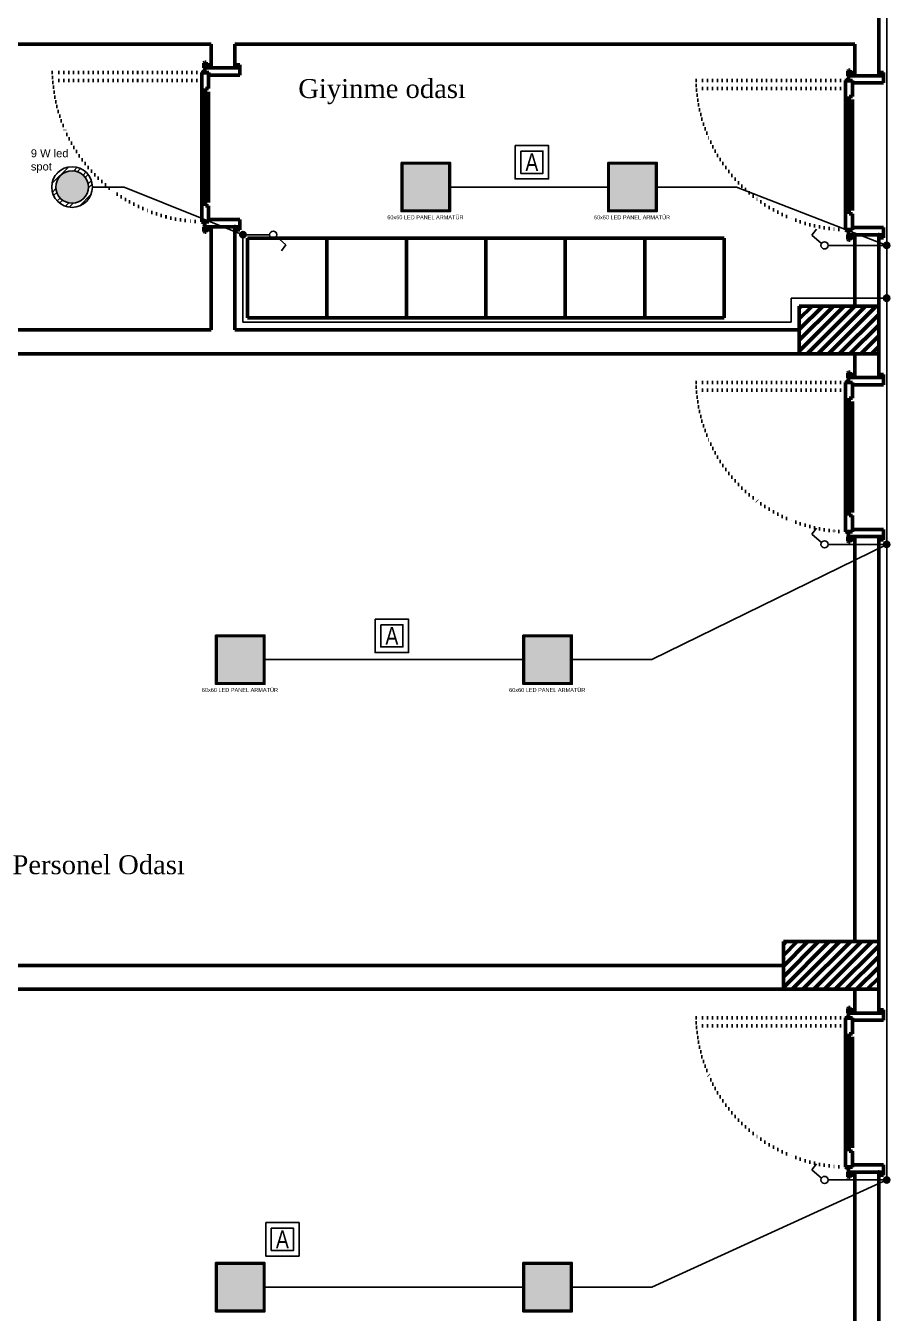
# Model space of a CAD drawing. Header units: millimetres. Extents: x 2046 to 14753, y 2361 to 29276.
# Drawn here: x 6715 to 7260, y 24167 to 24977 of the extents above; entities that cross this region are included whole.
import ezdxf
from ezdxf.enums import TextEntityAlignment as Align

# ---------------------------------------------------------------- set-up
doc = ezdxf.new("R2010")
doc.units = ezdxf.units.MM
doc.linetypes.add('ACAD_ISO07W100', pattern=[3, 0, -3])
doc.layers.add('A.O. DUVAR', color=7, linetype='Continuous', lineweight=50)
doc.layers.add('MYSEMBOL', color=3, linetype='Continuous', lineweight=25)
doc.layers.add('aydınlatma', color=3, linetype='Continuous')
doc.layers.add('MYYAZI', color=3, linetype='Continuous')
doc.styles.add('A.O. MALZEME', font='times.ttf', dxfattribs={"height": 10})
doc.styles.add('MY01', font='ARIALN.TTF', dxfattribs={"height": 10})
doc.styles.get("Standard").update_dxf_attribs({"font": 'arial.ttf'})

# ---------------------------------------------------------------- blocks, each defined once
blk = doc.blocks.new('*U16')
at = {"layer": 'aydınlatma'}
for p, q in [((1.9, 17), (9.8, 26.3)), ((9.8, 26.3), (15.7, 21.9)), ((0, 10.5), (0, 0))]:
    blk.add_line(p, q, dxfattribs=at)
blk.add_circle((0, 14), 3.5, dxfattribs=at)
blk = doc.blocks.new('buat aydınlatma')
at = {"layer": 'aydınlatma'}
h = blk.add_hatch(color=256, dxfattribs=at)
h.set_gradient(color1=(0, 255, 0), color2=(255, 255, 0), tint=1)
edge = h.paths.add_edge_path()
edge.add_arc((0, 0), 2, 0, 360)
blk.add_circle((0, 0), 2, dxfattribs=at)
blk = doc.blocks.new('*U17')
at = {"layer": 'aydınlatma'}
for p, q in [((1.9, 17), (9.8, 26.3)), ((9.8, 26.3), (15.7, 21.9)), ((0, 10.5), (0, 0))]:
    blk.add_line(p, q, dxfattribs=at)
blk.add_circle((0, 14), 3.5, dxfattribs=at)
blk = doc.blocks.new('*U18')
at = {"layer": 'aydınlatma'}
for p, q in [((1.9, 17), (9.8, 26.3)), ((9.8, 26.3), (15.7, 21.9)), ((0, 10.5), (0, 0))]:
    blk.add_line(p, q, dxfattribs=at)
blk.add_circle((0, 14), 3.5, dxfattribs=at)
blk = doc.blocks.new('*U19')
at = {"layer": 'aydınlatma'}
for p, q in [((1.9, 17), (9.8, 26.3)), ((9.8, 26.3), (15.7, 21.9)), ((0, 10.5), (0, 0))]:
    blk.add_line(p, q, dxfattribs=at)
blk.add_circle((0, 14), 3.5, dxfattribs=at)
blk = doc.blocks.new('KİT3050')
at = {"layer": 'MYSEMBOL', "color": 4}
blk.add_lwpolyline([(-10.5, 10.5), (10.5, 10.5), (10.5, -10.5), (-10.5, -10.5), (-10.5, 10.5)], dxfattribs=at)
blk.add_lwpolyline([(-7, 7), (7, 7), (7, -7), (-7, -7)], close=True, dxfattribs=at)
at = {"layer": 'MYYAZI', "color": 1, "style": 'MY01', "width": 0.95}
blk.add_text('A', height=11.2, dxfattribs=at).set_placement((0, 0, -98439.4), align=Align.MIDDLE_CENTER)

msp = doc.modelspace()

# ---------------------------------------------------------------- hatches: boundary and pattern name
h = msp.add_hatch()
h.set_pattern_fill('ANSI32', color=256, scale=0.64, style=0)
h.set_pattern_definition([(45, (4496.658, 23241.519), (-4.310523, 4.310523), []), (45, (4499.532, 23241.519), (-4.310523, 4.310523), [])])
h.paths.add_polyline_path([(6730.852, 24875.858, 1), (6756.452, 24875.858, 1)])
h.paths.add_polyline_path([(6753.892, 24875.858, -1), (6733.412, 24875.858, -1)], flags=16)
h = msp.add_hatch(color=256)
h.set_gradient(color1=(206, 204, 230), color2=(152, 152, 204), tint=1)
h.paths.add_polyline_path([(6753.892, 24875.858, 1), (6733.412, 24875.858, 1)])
at = {"layer": 'aydınlatma'}
h = msp.add_hatch(color=256, dxfattribs=at)
h.set_gradient(color1=(255, 255, 255))
h.paths.add_polyline_path([(6951.652, 24861.358), (6980.652, 24861.358), (6980.652, 24890.358), (6951.652, 24890.358)])
h = msp.add_hatch(color=256, dxfattribs=at)
h.set_gradient(color1=(255, 255, 255))
h.paths.add_polyline_path([(7081.652, 24861.358), (7110.652, 24861.358), (7110.652, 24890.358), (7081.652, 24890.358)])
h = msp.add_hatch(color=256, dxfattribs=at)
h.set_gradient(color1=(255, 255, 255))
h.paths.add_polyline_path([(6834.986, 24563.858), (6863.986, 24563.858), (6863.986, 24592.858), (6834.986, 24592.858)])
h = msp.add_hatch(color=256, dxfattribs=at)
h.set_gradient(color1=(255, 255, 255))
h.paths.add_polyline_path([(7028.319, 24563.858), (7057.319, 24563.858), (7057.319, 24592.858), (7028.319, 24592.858)])
h = msp.add_hatch(color=256, dxfattribs=at)
h.set_gradient(color1=(255, 255, 255))
h.paths.add_polyline_path([(6834.986, 24168.858), (6863.986, 24168.858), (6863.986, 24197.858), (6834.986, 24197.858)])
h = msp.add_hatch(color=256, dxfattribs=at)
h.set_gradient(color1=(255, 255, 255))
h.paths.add_polyline_path([(7028.319, 24168.858), (7057.319, 24168.858), (7057.319, 24197.858), (7028.319, 24197.858)])

# ---------------------------------------------------------------- linework, layer by layer
for radius in [12.8, 10.24]:
    msp.add_circle((6743.652, 24875.858), radius)
at = {"layer": 'A.O. DUVAR'}
for p, q in [((7251.152, 25000.858), (7251.152, 24945.858)), ((6831.152, 24965.858), (6656.152, 24965.858)), ((6831.152, 24950.858), (6831.152, 24965.858)), ((7236.152, 24965.858), (6846.152, 24965.858)), ((6846.152, 24965.858), (6846.152, 24950.858)), ((7236.152, 24945.858), (7236.152, 24965.858)), ((6827.152, 24954.336), (6826.652, 24953.836)), ((6826.652, 24953.836), (6826.652, 24950.836)), ((6828.102, 24954.336), (6827.152, 24954.336)), ((6828.102, 24950.336), (6828.102, 24954.336)), ((6828.152, 24950.858), (6828.152, 24952.858)), ((6828.152, 24952.858), (6831.152, 24952.858)), ((6831.152, 24952.858), (6831.152, 24950.858)), ((6849.152, 24952.858), (6846.152, 24952.858)), ((6846.152, 24952.858), (6846.152, 24950.858)), ((6849.152, 24950.858), (6849.152, 24952.858)), ((6825.225, 24947.911), (6826.091, 24948.411)), ((6825.225, 24853.858), (6825.225, 24947.911)), ((6826.091, 24948.411), (6826.591, 24948.411)), ((6826.591, 24948.411), (6826.591, 24947.786)), ((6829.591, 24947.786), (6826.591, 24947.786)), ((6826.652, 24950.836), (6827.152, 24950.336)), ((6826.652, 24949.411), (6827.152, 24949.911)), ((6826.652, 24947.858), (6826.652, 24949.411)), ((6829.652, 24947.858), (6826.652, 24947.858)), ((6827.152, 24950.336), (6828.102, 24950.336)), ((6827.152, 24949.911), (6828.152, 24949.911)), ((6828.152, 24949.911), (6828.152, 24950.858)), ((6828.152, 24950.858), (6831.152, 24950.858)), ((6829.591, 24947.786), (6829.591, 24944.858)), ((6829.591, 24944.858), (6829.591, 24937.858)), ((6829.652, 24946.358), (6829.652, 24947.858)), ((6849.152, 24946.358), (6829.652, 24946.358)), ((6831.152, 24950.858), (6846.152, 24950.858)), ((6846.152, 24950.858), (6831.152, 24950.858)), ((6846.152, 24950.858), (6849.152, 24950.858)), ((6849.152, 24950.858), (6849.152, 24946.358)), ((7232.152, 24949.336), (7231.652, 24948.836)), ((7231.652, 24948.836), (7231.652, 24945.836)), ((7231.652, 24945.836), (7232.152, 24945.336)), ((7231.652, 24944.411), (7232.152, 24944.911)), ((7231.652, 24942.858), (7231.652, 24944.411)), ((7233.102, 24949.336), (7232.152, 24949.336)), ((7232.152, 24945.336), (7233.102, 24945.336)), ((7232.152, 24944.911), (7233.152, 24944.911)), ((7233.102, 24945.336), (7233.102, 24949.336)), ((7233.152, 24945.858), (7233.152, 24947.858)), ((7233.152, 24947.858), (7236.152, 24947.858)), ((7233.152, 24944.911), (7233.152, 24945.858)), ((7233.152, 24945.858), (7236.152, 24945.858)), ((7236.152, 24947.858), (7236.152, 24945.858)), ((7236.152, 24945.858), (7251.152, 24945.858)), ((7251.152, 24945.858), (7236.152, 24945.858)), ((7254.152, 24947.858), (7251.152, 24947.858)), ((7251.152, 24947.858), (7251.152, 24945.858)), ((7251.152, 24945.858), (7254.152, 24945.858)), ((7254.152, 24945.858), (7254.152, 24947.858)), ((7254.152, 24945.858), (7254.152, 24941.358)), ((6827.591, 24937.858), (6827.591, 24864.043)), ((6829.586, 24937.858), (6827.591, 24937.858)), ((6829.591, 24935.858), (6829.591, 24866.043)), ((7230.225, 24942.911), (7231.091, 24943.411)), ((7230.225, 24848.858), (7230.225, 24942.911)), ((7231.091, 24943.411), (7231.591, 24943.411)), ((7231.591, 24943.411), (7231.591, 24942.786)), ((7234.591, 24942.786), (7231.591, 24942.786)), ((7234.652, 24942.858), (7231.652, 24942.858)), ((7234.591, 24942.786), (7234.591, 24939.858)), ((7234.591, 24939.858), (7234.591, 24932.858)), ((7234.652, 24941.358), (7234.652, 24942.858)), ((7254.152, 24941.358), (7234.652, 24941.358)), ((7232.591, 24932.858), (7232.591, 24859.043)), ((7234.586, 24932.858), (7232.591, 24932.858)), ((7234.591, 24930.858), (7234.591, 24861.043)), ((6829.591, 24864.043), (6827.591, 24864.043)), ((6829.591, 24864.043), (6829.591, 24854.043)), ((6849.152, 24855.358), (6829.652, 24855.358)), ((6829.652, 24855.358), (6829.652, 24853.858)), ((6849.152, 24850.858), (6849.152, 24855.358)), ((7234.591, 24859.043), (7232.591, 24859.043)), ((7234.591, 24859.043), (7234.591, 24849.043)), ((6826.091, 24853.358), (6825.225, 24853.858)), ((6826.591, 24853.358), (6826.091, 24853.358)), ((6826.591, 24853.358), (6826.591, 24854.043)), ((6826.591, 24854.043), (6829.591, 24854.043)), ((6829.652, 24853.858), (6826.652, 24853.858)), ((6826.652, 24853.858), (6826.652, 24852.381)), ((6826.652, 24852.381), (6827.152, 24851.881)), ((6826.652, 24850.881), (6827.152, 24851.381)), ((6826.652, 24847.881), (6826.652, 24850.881)), ((6827.152, 24847.381), (6826.652, 24847.881)), ((6827.152, 24851.881), (6828.152, 24851.881)), ((6827.152, 24851.381), (6828.102, 24851.381)), ((6828.102, 24847.381), (6827.152, 24847.381)), ((6828.102, 24851.381), (6828.102, 24847.381)), ((6828.152, 24851.881), (6828.152, 24850.858)), ((6828.152, 24850.858), (6831.152, 24850.858)), ((6828.152, 24850.858), (6828.152, 24848.858)), ((6828.152, 24848.858), (6831.152, 24848.858)), ((6831.152, 24850.858), (6846.152, 24850.858)), ((6831.152, 24848.858), (6831.152, 24850.858)), ((6831.152, 24785.858), (6831.152, 24850.858)), ((6831.152, 24850.858), (6846.152, 24850.858)), ((6846.152, 24848.858), (6846.152, 24850.858)), ((6846.152, 24850.858), (6849.152, 24850.858)), ((6846.152, 24850.858), (6846.152, 24785.858)), ((6846.152, 24785.858), (6846.152, 24848.858)), ((6849.152, 24848.858), (6846.152, 24848.858)), ((6849.152, 24850.858), (6849.152, 24848.858)), ((7231.091, 24848.358), (7230.225, 24848.858)), ((7231.591, 24848.358), (7231.091, 24848.358)), ((7231.591, 24848.358), (7231.591, 24849.043)), ((7231.591, 24849.043), (7234.591, 24849.043)), ((7234.652, 24848.858), (7231.652, 24848.858)), ((7231.652, 24848.858), (7231.652, 24847.381)), ((7231.652, 24847.381), (7232.152, 24846.881)), ((7232.152, 24846.881), (7233.152, 24846.881)), ((7233.152, 24846.881), (7233.152, 24845.858)), ((7254.152, 24850.358), (7234.652, 24850.358)), ((7234.652, 24850.358), (7234.652, 24848.858)), ((7254.152, 24845.858), (7254.152, 24850.358)), ((7231.652, 24845.881), (7232.152, 24846.381)), ((7231.652, 24842.881), (7231.652, 24845.881)), ((7232.152, 24842.381), (7231.652, 24842.881)), ((7232.152, 24846.381), (7233.102, 24846.381)), ((7233.102, 24842.381), (7232.152, 24842.381)), ((7233.102, 24846.381), (7233.102, 24842.381)), ((7233.152, 24845.858), (7236.152, 24845.858)), ((7233.152, 24845.858), (7233.152, 24843.858)), ((7233.152, 24843.858), (7236.152, 24843.858)), ((7236.152, 24845.858), (7251.152, 24845.858)), ((7236.152, 24843.858), (7236.152, 24845.858)), ((7236.152, 24845.858), (7251.152, 24845.858)), ((7236.152, 24800.858), (7236.152, 24845.858)), ((7236.152, 24843.858), (7236.152, 24800.858)), ((7251.152, 24843.858), (7251.152, 24845.858)), ((7251.152, 24845.858), (7254.152, 24845.858)), ((7251.152, 24845.858), (7251.152, 24800.858)), ((7251.152, 24757.858), (7251.152, 24843.858)), ((7254.152, 24843.858), (7251.152, 24843.858)), ((7254.152, 24845.858), (7254.152, 24843.858)), ((7236.152, 24800.858), (7201.152, 24800.858)), ((7201.152, 24800.858), (7201.152, 24785.858)), ((7201.152, 24770.858), (7201.152, 24800.858)), ((7201.152, 24800.858), (7251.152, 24800.858)), ((7251.152, 24800.858), (7236.152, 24800.858)), ((7251.152, 24800.858), (7251.152, 24770.858)), ((6671.152, 24785.858), (6831.152, 24785.858)), ((7201.152, 24785.858), (6846.152, 24785.858)), ((6846.152, 24785.858), (7201.152, 24785.858)), ((7201.152, 24785.858), (7201.152, 24770.858)), ((7201.152, 24770.858), (6671.152, 24770.858)), ((7251.152, 24770.858), (7201.152, 24770.858)), ((7236.152, 24770.858), (7251.152, 24770.858)), ((7236.152, 24755.858), (7236.152, 24770.858)), ((7251.152, 24770.858), (7251.152, 24755.858)), ((7232.152, 24759.336), (7231.652, 24758.836)), ((7231.652, 24758.836), (7231.652, 24755.836)), ((7233.102, 24759.336), (7232.152, 24759.336)), ((7233.102, 24755.336), (7233.102, 24759.336)), ((7233.152, 24755.858), (7233.152, 24757.858)), ((7233.152, 24757.858), (7236.152, 24757.858)), ((7236.152, 24757.858), (7236.152, 24755.858)), ((7254.152, 24757.858), (7251.152, 24757.858)), ((7251.152, 24757.858), (7251.152, 24755.858)), ((7254.152, 24755.858), (7254.152, 24757.858)), ((7230.225, 24752.911), (7231.091, 24753.411)), ((7230.225, 24658.858), (7230.225, 24752.911)), ((7231.091, 24753.411), (7231.591, 24753.411)), ((7231.591, 24753.411), (7231.591, 24752.786)), ((7234.591, 24752.786), (7231.591, 24752.786)), ((7231.652, 24755.836), (7232.152, 24755.336)), ((7231.652, 24754.411), (7232.152, 24754.911)), ((7231.652, 24752.858), (7231.652, 24754.411)), ((7234.652, 24752.858), (7231.652, 24752.858)), ((7232.152, 24755.336), (7233.102, 24755.336)), ((7232.152, 24754.911), (7233.152, 24754.911)), ((7233.152, 24754.911), (7233.152, 24755.858)), ((7233.152, 24755.858), (7236.152, 24755.858)), ((7234.591, 24752.786), (7234.591, 24749.858)), ((7234.591, 24749.858), (7234.591, 24742.858)), ((7234.652, 24751.358), (7234.652, 24752.858)), ((7254.152, 24751.358), (7234.652, 24751.358)), ((7236.152, 24755.858), (7251.152, 24755.858)), ((7251.152, 24755.858), (7236.152, 24755.858)), ((7251.152, 24755.858), (7254.152, 24755.858)), ((7254.152, 24755.858), (7254.152, 24751.358)), ((7232.591, 24742.858), (7232.591, 24669.043)), ((7234.586, 24742.858), (7232.591, 24742.858)), ((7234.591, 24740.858), (7234.591, 24671.043)), ((7234.591, 24669.043), (7232.591, 24669.043)), ((7234.591, 24669.043), (7234.591, 24659.043)), ((7254.152, 24660.358), (7234.652, 24660.358)), ((7234.652, 24660.358), (7234.652, 24658.858)), ((7254.152, 24655.858), (7254.152, 24660.358)), ((7231.091, 24658.358), (7230.225, 24658.858)), ((7231.591, 24658.358), (7231.091, 24658.358)), ((7231.591, 24658.358), (7231.591, 24659.043)), ((7231.591, 24659.043), (7234.591, 24659.043)), ((7234.652, 24658.858), (7231.652, 24658.858)), ((7231.652, 24658.858), (7231.652, 24657.381)), ((7231.652, 24657.381), (7232.152, 24656.881)), ((7231.652, 24655.881), (7232.152, 24656.381)), ((7231.652, 24652.881), (7231.652, 24655.881)), ((7232.152, 24652.381), (7231.652, 24652.881)), ((7232.152, 24656.881), (7233.152, 24656.881)), ((7232.152, 24656.381), (7233.102, 24656.381)), ((7233.102, 24652.381), (7232.152, 24652.381)), ((7233.102, 24656.381), (7233.102, 24652.381)), ((7233.152, 24656.881), (7233.152, 24655.858)), ((7233.152, 24655.858), (7236.152, 24655.858)), ((7233.152, 24655.858), (7233.152, 24653.858)), ((7233.152, 24653.858), (7236.152, 24653.858)), ((7236.152, 24655.858), (7251.152, 24655.858)), ((7236.152, 24653.858), (7236.152, 24655.858)), ((7251.152, 24655.858), (7236.152, 24655.858)), ((7236.152, 24655.858), (7236.152, 24400.858)), ((7251.152, 24653.858), (7251.152, 24655.858)), ((7251.152, 24655.858), (7254.152, 24655.858)), ((7251.152, 24400.858), (7251.152, 24655.858)), ((7254.152, 24653.858), (7251.152, 24653.858)), ((7254.152, 24655.858), (7254.152, 24653.858)), ((7191.152, 24400.858), (7251.152, 24400.858)), ((7191.152, 24370.858), (7191.152, 24400.858)), ((7191.152, 24400.858), (7251.152, 24400.858)), ((7191.152, 24370.858), (7191.152, 24400.858)), ((7236.152, 24400.858), (7251.152, 24400.858)), ((7251.152, 24400.858), (7251.152, 24370.858)), ((7251.152, 24400.858), (7251.152, 24370.858)), ((6691.152, 24385.858), (7191.152, 24385.858)), ((7191.152, 24385.858), (7191.152, 24370.858)), ((7191.152, 24370.858), (6691.152, 24370.858)), ((7251.152, 24370.858), (7191.152, 24370.858)), ((7251.152, 24370.858), (7191.152, 24370.858)), ((7236.152, 24370.858), (7251.152, 24370.858)), ((7236.152, 24355.858), (7236.152, 24370.858)), ((7251.152, 24370.858), (7251.152, 24355.858)), ((7230.225, 24352.911), (7231.091, 24353.411)), ((7230.225, 24258.858), (7230.225, 24352.911)), ((7231.091, 24353.411), (7231.591, 24353.411)), ((7231.591, 24353.411), (7231.591, 24352.786)), ((7234.591, 24352.786), (7231.591, 24352.786)), ((7232.152, 24359.336), (7231.652, 24358.836)), ((7231.652, 24358.836), (7231.652, 24355.836)), ((7231.652, 24355.836), (7232.152, 24355.336)), ((7231.652, 24354.411), (7232.152, 24354.911)), ((7231.652, 24352.858), (7231.652, 24354.411)), ((7234.652, 24352.858), (7231.652, 24352.858)), ((7233.102, 24359.336), (7232.152, 24359.336)), ((7232.152, 24355.336), (7233.102, 24355.336)), ((7232.152, 24354.911), (7233.152, 24354.911)), ((7233.102, 24355.336), (7233.102, 24359.336)), ((7233.152, 24355.858), (7233.152, 24357.858)), ((7233.152, 24357.858), (7236.152, 24357.858)), ((7233.152, 24354.911), (7233.152, 24355.858)), ((7233.152, 24355.858), (7236.152, 24355.858)), ((7234.591, 24352.786), (7234.591, 24349.858)), ((7234.652, 24351.358), (7234.652, 24352.858)), ((7236.152, 24357.858), (7236.152, 24355.858)), ((7236.152, 24355.858), (7251.152, 24355.858)), ((7251.152, 24355.858), (7236.152, 24355.858)), ((7254.152, 24357.858), (7251.152, 24357.858)), ((7251.152, 24357.858), (7251.152, 24355.858)), ((7251.152, 24355.858), (7254.152, 24355.858)), ((7254.152, 24355.858), (7254.152, 24357.858)), ((7254.152, 24355.858), (7254.152, 24351.358)), ((7234.591, 24349.858), (7234.591, 24342.858)), ((7254.152, 24351.358), (7234.652, 24351.358)), ((7232.591, 24342.858), (7232.591, 24269.043)), ((7234.586, 24342.858), (7232.591, 24342.858)), ((7234.591, 24340.858), (7234.591, 24271.043)), ((7234.591, 24269.043), (7232.591, 24269.043)), ((7234.591, 24269.043), (7234.591, 24259.043)), ((7231.091, 24258.358), (7230.225, 24258.858)), ((7231.591, 24258.358), (7231.091, 24258.358)), ((7231.591, 24258.358), (7231.591, 24259.043)), ((7231.591, 24259.043), (7234.591, 24259.043)), ((7234.652, 24258.858), (7231.652, 24258.858)), ((7231.652, 24258.858), (7231.652, 24257.381)), ((7231.652, 24257.381), (7232.152, 24256.881)), ((7231.652, 24255.881), (7232.152, 24256.381)), ((7231.652, 24252.881), (7231.652, 24255.881)), ((7232.152, 24256.881), (7233.152, 24256.881)), ((7232.152, 24256.381), (7233.102, 24256.381)), ((7233.102, 24256.381), (7233.102, 24252.381)), ((7233.152, 24256.881), (7233.152, 24255.858)), ((7233.152, 24255.858), (7236.152, 24255.858)), ((7233.152, 24255.858), (7233.152, 24253.858)), ((7254.152, 24260.358), (7234.652, 24260.358)), ((7234.652, 24260.358), (7234.652, 24258.858)), ((7236.152, 24255.858), (7251.152, 24255.858)), ((7236.152, 24253.858), (7236.152, 24255.858)), ((7236.152, 23995.858), (7236.152, 24255.858)), ((7236.152, 24255.858), (7251.152, 24255.858)), ((7251.152, 24253.858), (7251.152, 24255.858)), ((7251.152, 24255.858), (7254.152, 24255.858)), ((7251.152, 24255.858), (7251.152, 23995.858)), ((7254.152, 24255.858), (7254.152, 24260.358)), ((7254.152, 24255.858), (7254.152, 24253.858)), ((7232.152, 24252.381), (7231.652, 24252.881)), ((7233.102, 24252.381), (7232.152, 24252.381)), ((7233.152, 24253.858), (7236.152, 24253.858)), ((7254.152, 24253.858), (7251.152, 24253.858))]:
    msp.add_line(p, q, dxfattribs=at)
at = {"layer": 'A.O. DUVAR', "linetype": 'ACAD_ISO07W100'}
for p, q in [((6825.225, 24947.911), (6731.225, 24947.911)), ((6825.225, 24942.911), (6731.225, 24942.911)), ((7230.225, 24942.911), (7136.225, 24942.911)), ((7230.225, 24937.911), (7136.225, 24937.911)), ((7230.225, 24752.911), (7136.225, 24752.911)), ((7230.225, 24747.911), (7136.225, 24747.911)), ((7230.225, 24352.911), (7136.225, 24352.911)), ((7230.225, 24347.911), (7136.225, 24347.911))]:
    msp.add_line(p, q, dxfattribs=at)
at = {"layer": 'A.O. DUVAR', "linetype": 'Continuous'}
for p, q in [((6853.969, 24793.555), (6853.969, 24843.555)), ((6853.969, 24843.555), (7153.969, 24843.555)), ((6903.969, 24843.555), (6903.969, 24793.555)), ((6953.969, 24843.555), (6953.969, 24793.555)), ((7003.969, 24843.555), (7003.969, 24793.555)), ((7053.969, 24843.555), (7053.969, 24793.555)), ((7103.969, 24843.555), (7103.969, 24793.555)), ((7153.969, 24843.555), (7153.969, 24793.555)), ((7153.969, 24793.555), (6853.969, 24793.555))]:
    msp.add_line(p, q, dxfattribs=at)
at = {"layer": 'A.O. DUVAR', "linetype": 'Continuous', "ltscale": 10}
for p, q in [((7201.152, 24799.561), (7202.45, 24800.858)), ((7201.152, 24792.825), (7209.185, 24800.858)), ((7201.152, 24786.09), (7215.92, 24800.858)), ((7201.152, 24779.355), (7222.656, 24800.858)), ((7201.152, 24772.62), (7229.391, 24800.858)), ((7206.126, 24770.858), (7236.126, 24800.858)), ((7212.861, 24770.858), (7242.861, 24800.858)), ((7219.596, 24770.858), (7249.596, 24800.858)), ((7202.68, 24797.721), (7202.68, 24797.721)), ((7202.68, 24790.986), (7202.68, 24790.986)), ((7206.048, 24794.354), (7206.048, 24794.354)), ((7209.416, 24797.721), (7209.416, 24797.721)), ((7209.416, 24790.986), (7209.416, 24790.986)), ((7212.783, 24794.354), (7212.783, 24794.354)), ((7216.151, 24797.721), (7216.151, 24797.721)), ((7216.151, 24790.986), (7216.151, 24790.986)), ((7219.518, 24794.354), (7219.518, 24794.354)), ((7222.886, 24797.721), (7222.886, 24797.721)), ((7222.886, 24790.986), (7222.886, 24790.986)), ((7226.254, 24794.354), (7226.254, 24794.354)), ((7226.332, 24770.858), (7251.152, 24795.679)), ((7229.621, 24797.721), (7229.621, 24797.721)), ((7229.621, 24790.986), (7229.621, 24790.986)), ((7232.989, 24794.354), (7232.989, 24794.354)), ((7236.356, 24797.721), (7236.356, 24797.721)), ((7236.356, 24790.986), (7236.356, 24790.986)), ((7239.724, 24794.354), (7239.724, 24794.354)), ((7243.092, 24797.721), (7243.092, 24797.721)), ((7243.092, 24790.986), (7243.092, 24790.986)), ((7246.459, 24794.354), (7246.459, 24794.354)), ((7249.827, 24797.721), (7249.827, 24797.721)), ((7249.827, 24790.986), (7249.827, 24790.986)), ((7202.68, 24784.251), (7202.68, 24784.251)), ((7206.048, 24787.618), (7206.048, 24787.618)), ((7209.416, 24784.251), (7209.416, 24784.251)), ((7212.783, 24787.618), (7212.783, 24787.618)), ((7216.151, 24784.251), (7216.151, 24784.251)), ((7219.518, 24787.618), (7219.518, 24787.618)), ((7222.886, 24784.251), (7222.886, 24784.251)), ((7226.254, 24787.618), (7226.254, 24787.618)), ((7229.621, 24784.251), (7229.621, 24784.251)), ((7232.989, 24787.618), (7232.989, 24787.618)), ((7233.067, 24770.858), (7251.152, 24788.944)), ((7236.356, 24784.251), (7236.356, 24784.251)), ((7239.724, 24787.618), (7239.724, 24787.618)), ((7239.802, 24770.858), (7251.152, 24782.209)), ((7243.092, 24784.251), (7243.092, 24784.251)), ((7246.459, 24787.618), (7246.459, 24787.618)), ((7249.827, 24784.251), (7249.827, 24784.251)), ((7202.68, 24777.516), (7202.68, 24777.516)), ((7206.048, 24780.883), (7206.048, 24780.883)), ((7206.048, 24774.148), (7206.048, 24774.148)), ((7209.416, 24777.516), (7209.416, 24777.516)), ((7212.783, 24780.883), (7212.783, 24780.883)), ((7212.783, 24774.148), (7212.783, 24774.148)), ((7216.151, 24777.516), (7216.151, 24777.516)), ((7219.518, 24780.883), (7219.518, 24780.883)), ((7219.518, 24774.148), (7219.518, 24774.148)), ((7222.886, 24777.516), (7222.886, 24777.516)), ((7226.254, 24780.883), (7226.254, 24780.883)), ((7226.254, 24774.148), (7226.254, 24774.148)), ((7229.621, 24777.516), (7229.621, 24777.516)), ((7232.989, 24780.883), (7232.989, 24780.883)), ((7232.989, 24774.148), (7232.989, 24774.148)), ((7236.356, 24777.516), (7236.356, 24777.516)), ((7239.724, 24780.883), (7239.724, 24780.883)), ((7239.724, 24774.148), (7239.724, 24774.148)), ((7243.092, 24777.516), (7243.092, 24777.516)), ((7246.459, 24780.883), (7246.459, 24780.883)), ((7246.459, 24774.148), (7246.459, 24774.148)), ((7246.537, 24770.858), (7251.152, 24775.473)), ((7249.827, 24777.516), (7249.827, 24777.516)), ((7191.152, 24398.919), (7193.091, 24400.858)), ((7191.152, 24392.184), (7199.826, 24400.858)), ((7191.152, 24385.449), (7206.562, 24400.858)), ((7191.152, 24378.714), (7213.297, 24400.858)), ((7191.152, 24371.979), (7220.032, 24400.858)), ((7192.578, 24396.977), (7192.578, 24396.977)), ((7195.945, 24400.345), (7195.945, 24400.345)), ((7195.945, 24393.61), (7195.945, 24393.61)), ((7196.767, 24370.858), (7226.767, 24400.858)), ((7199.313, 24396.977), (7199.313, 24396.977)), ((7202.68, 24400.345), (7202.68, 24400.345)), ((7202.68, 24393.61), (7202.68, 24393.61)), ((7203.502, 24370.858), (7233.502, 24400.858)), ((7206.048, 24396.977), (7206.048, 24396.977)), ((7209.416, 24400.345), (7209.416, 24400.345)), ((7209.416, 24393.61), (7209.416, 24393.61)), ((7210.238, 24370.858), (7240.238, 24400.858)), ((7212.783, 24396.977), (7212.783, 24396.977)), ((7216.151, 24400.345), (7216.151, 24400.345)), ((7216.151, 24393.61), (7216.151, 24393.61)), ((7216.973, 24370.858), (7246.973, 24400.858)), ((7219.518, 24396.977), (7219.518, 24396.977)), ((7222.886, 24400.345), (7222.886, 24400.345)), ((7222.886, 24393.61), (7222.886, 24393.61)), ((7223.708, 24370.858), (7251.152, 24398.303)), ((7226.254, 24396.977), (7226.254, 24396.977)), ((7229.621, 24400.345), (7229.621, 24400.345)), ((7229.621, 24393.61), (7229.621, 24393.61)), ((7232.989, 24396.977), (7232.989, 24396.977)), ((7236.356, 24400.345), (7236.356, 24400.345)), ((7236.356, 24393.61), (7236.356, 24393.61)), ((7239.724, 24396.977), (7239.724, 24396.977)), ((7243.092, 24400.345), (7243.092, 24400.345)), ((7243.092, 24393.61), (7243.092, 24393.61)), ((7246.459, 24396.977), (7246.459, 24396.977)), ((7249.827, 24400.345), (7249.827, 24400.345)), ((7249.827, 24393.61), (7249.827, 24393.61)), ((7192.578, 24390.242), (7192.578, 24390.242)), ((7195.945, 24386.874), (7195.945, 24386.874)), ((7199.313, 24390.242), (7199.313, 24390.242)), ((7202.68, 24386.874), (7202.68, 24386.874)), ((7206.048, 24390.242), (7206.048, 24390.242)), ((7209.416, 24386.874), (7209.416, 24386.874)), ((7212.783, 24390.242), (7212.783, 24390.242)), ((7216.151, 24386.874), (7216.151, 24386.874)), ((7219.518, 24390.242), (7219.518, 24390.242)), ((7222.886, 24386.874), (7222.886, 24386.874)), ((7226.254, 24390.242), (7226.254, 24390.242)), ((7229.621, 24386.874), (7229.621, 24386.874)), ((7230.443, 24370.858), (7251.152, 24391.568)), ((7232.989, 24390.242), (7232.989, 24390.242)), ((7236.356, 24386.874), (7236.356, 24386.874)), ((7237.178, 24370.858), (7251.152, 24384.832)), ((7239.724, 24390.242), (7239.724, 24390.242)), ((7243.092, 24386.874), (7243.092, 24386.874)), ((7246.459, 24390.242), (7246.459, 24390.242)), ((7249.827, 24386.874), (7249.827, 24386.874)), ((7192.578, 24383.507), (7192.578, 24383.507)), ((7192.578, 24376.772), (7192.578, 24376.772)), ((7195.945, 24380.139), (7195.945, 24380.139)), ((7199.313, 24383.507), (7199.313, 24383.507)), ((7199.313, 24376.772), (7199.313, 24376.772)), ((7202.68, 24380.139), (7202.68, 24380.139)), ((7206.048, 24383.507), (7206.048, 24383.507)), ((7206.048, 24376.772), (7206.048, 24376.772)), ((7209.416, 24380.139), (7209.416, 24380.139)), ((7212.783, 24383.507), (7212.783, 24383.507)), ((7212.783, 24376.772), (7212.783, 24376.772)), ((7216.151, 24380.139), (7216.151, 24380.139)), ((7219.518, 24383.507), (7219.518, 24383.507)), ((7219.518, 24376.772), (7219.518, 24376.772)), ((7222.886, 24380.139), (7222.886, 24380.139)), ((7226.254, 24383.507), (7226.254, 24383.507)), ((7226.254, 24376.772), (7226.254, 24376.772)), ((7229.621, 24380.139), (7229.621, 24380.139)), ((7232.989, 24383.507), (7232.989, 24383.507)), ((7232.989, 24376.772), (7232.989, 24376.772)), ((7236.356, 24380.139), (7236.356, 24380.139)), ((7239.724, 24383.507), (7239.724, 24383.507)), ((7239.724, 24376.772), (7239.724, 24376.772)), ((7243.092, 24380.139), (7243.092, 24380.139)), ((7243.913, 24370.858), (7251.152, 24378.097)), ((7246.459, 24383.507), (7246.459, 24383.507)), ((7246.459, 24376.772), (7246.459, 24376.772)), ((7249.827, 24380.139), (7249.827, 24380.139)), ((7195.945, 24373.404), (7195.945, 24373.404)), ((7202.68, 24373.404), (7202.68, 24373.404)), ((7209.416, 24373.404), (7209.416, 24373.404)), ((7216.151, 24373.404), (7216.151, 24373.404)), ((7222.886, 24373.404), (7222.886, 24373.404)), ((7229.621, 24373.404), (7229.621, 24373.404)), ((7236.356, 24373.404), (7236.356, 24373.404)), ((7243.092, 24373.404), (7243.092, 24373.404)), ((7249.827, 24373.404), (7249.827, 24373.404)), ((7250.649, 24370.858), (7251.152, 24371.362))]:
    msp.add_line(p, q, dxfattribs=at)
at = {"layer": 'A.O. DUVAR', "linetype": 'ACAD_ISO07W100'}
for centre in [(6827.457, 24950.141), (7232.457, 24945.141), (7232.457, 24755.141), (7232.457, 24355.141)]:
    msp.add_arc(centre, 96.258, 181.327957, 268.639954, dxfattribs=at)
at = {"layer": 'A.O. DUVAR'}
for p in [(6846.152, 24850.858), (7251.152, 24845.858), (7251.152, 24655.858), (7251.152, 24255.858)]:
    msp.add_point(p, dxfattribs=at)
at = {"layer": 'aydınlatma'}
for p, q in [((6851.152, 24845.858), (6851.152, 24790.858)), ((7196.152, 24805.858), (7256.144, 24805.858)), ((7196.152, 24790.858), (7196.152, 24805.858)), ((6851.152, 24790.858), (7196.152, 24790.858))]:
    msp.add_line(p, q, dxfattribs=at)
for points in [[(7741.144, 25270.858), (7756.144, 25270.858), (7756.144, 25240.858), (7736.144, 25240.858), (7736.144, 25105.858), (7371.144, 25105.858), (7361.144, 25105.858), (7361.144, 25110.858), (7261.144, 25110.858), (7261.144, 25100.858), (7256.144, 25100.858), (7256.144, 24250.858)], [(6951.152, 24890.858), (6951.152, 24860.858), (6981.152, 24860.858), (6981.152, 24890.858), (6951.152, 24890.858)], [(7081.152, 24890.858), (7081.152, 24860.858), (7111.152, 24860.858), (7111.152, 24890.858), (7081.152, 24890.858)], [(6756.452, 24875.858), (6776.452, 24875.858), (6851.152, 24845.858), (6861.152, 24845.858)], [(6981.652, 24875.858), (7080.652, 24875.858)], [(7111.652, 24875.858), (7161.652, 24875.858), (7256.144, 24839.118), (7226.144, 24839.118)], [(7058.319, 24578.358), (7108.319, 24578.358), (7256.144, 24650.94), (7226.144, 24650.94)], [(6834.486, 24593.358), (6834.486, 24563.358), (6864.486, 24563.358), (6864.486, 24593.358), (6834.486, 24593.358)], [(7027.819, 24593.358), (7027.819, 24563.358), (7057.819, 24563.358), (7057.819, 24593.358), (7027.819, 24593.358)], [(6864.986, 24578.358), (7027.319, 24578.358)], [(7058.319, 24183.358), (7108.319, 24183.358), (7256.144, 24250.858), (7226.144, 24250.858)], [(6834.486, 24198.358), (6834.486, 24168.358), (6864.486, 24168.358), (6864.486, 24198.358), (6834.486, 24198.358)], [(7027.819, 24198.358), (7027.819, 24168.358), (7057.819, 24168.358), (7057.819, 24198.358), (7027.819, 24198.358)], [(6864.986, 24183.358), (7027.319, 24183.358)]]:
    msp.add_lwpolyline(points, dxfattribs=at)
for points in [[(6950.652, 24891.358), (6950.652, 24860.358), (6981.652, 24860.358), (6981.652, 24891.358)], [(6951.652, 24890.358), (6951.652, 24861.358), (6980.652, 24861.358), (6980.652, 24890.358)], [(7080.652, 24891.358), (7080.652, 24860.358), (7111.652, 24860.358), (7111.652, 24891.358)], [(7081.652, 24890.358), (7081.652, 24861.358), (7110.652, 24861.358), (7110.652, 24890.358)], [(6833.986, 24593.858), (6833.986, 24562.858), (6864.986, 24562.858), (6864.986, 24593.858)], [(6834.986, 24592.858), (6834.986, 24563.858), (6863.986, 24563.858), (6863.986, 24592.858)], [(7027.319, 24593.858), (7027.319, 24562.858), (7058.319, 24562.858), (7058.319, 24593.858)], [(7028.319, 24592.858), (7028.319, 24563.858), (7057.319, 24563.858), (7057.319, 24592.858)], [(6833.986, 24198.858), (6833.986, 24167.858), (6864.986, 24167.858), (6864.986, 24198.858)], [(7027.319, 24198.858), (7027.319, 24167.858), (7058.319, 24167.858), (7058.319, 24198.858)], [(6834.986, 24197.858), (6834.986, 24168.858), (6863.986, 24168.858), (6863.986, 24197.858)], [(7028.319, 24197.858), (7028.319, 24168.858), (7057.319, 24168.858), (7057.319, 24197.858)]]:
    msp.add_lwpolyline(points, close=True, dxfattribs=at)

# ---------------------------------------------------------------- block references
at = {"layer": 'aydınlatma', "rotation": 180}
for p in [(6851.152, 24845.858), (7256.144, 24839.118), (7256.144, 24805.858), (7256.144, 24650.94), (7256.144, 24250.858)]:
    msp.add_blockref('buat aydınlatma', p, dxfattribs=at)
at = {"layer": 'aydınlatma', "xscale": 0.6479892140393526, "yscale": 0.6479892140393526, "zscale": 0.6479892140393526}
for name, p, rotation in [('*U19', (6861.152, 24845.858), 270), ('*U18', (7226.144, 24839.118), 90), ('*U17', (7226.144, 24650.94), 90), ('*U16', (7226.144, 24250.858), 90)]:
    msp.add_blockref(name, p, dxfattribs=dict(at, rotation=rotation))
at = {"layer": 'MYSEMBOL'}
for p in [(7032.909, 24891.436), (6944.842, 24593.341), (6875.979, 24213.494)]:
    msp.add_blockref('KİT3050', p, dxfattribs=at)

# ---------------------------------------------------------------- texts
at = {"insert": (6717.728, 24899.592), "char_height": 5, "attachment_point": 1}
msp.add_mtext_dynamic_manual_height_columns('9 W led spot', width=27.7575, gutter_width=12.5, heights=[0], dxfattribs=at)
at = {"layer": 'A.O. DUVAR', "style": 'A.O. MALZEME'}
for s, p in [('Giyinme odası', (6885.961, 24931.877)), ('Personel Odası', (6706.143, 24443.331, 3.5))]:
    msp.add_text(s, height=11.91743, dxfattribs=at).set_placement(p)
at = {"layer": 'aydınlatma'}
for p in [(6941.96, 24855.532), (7071.96, 24855.532), (6825.293, 24558.032), (7018.627, 24558.032)]:
    msp.add_text('60x60 LED PANEL ARMATÜR', height=2.5, dxfattribs=at).set_placement(p)

doc.saveas('drawing.dxf')
